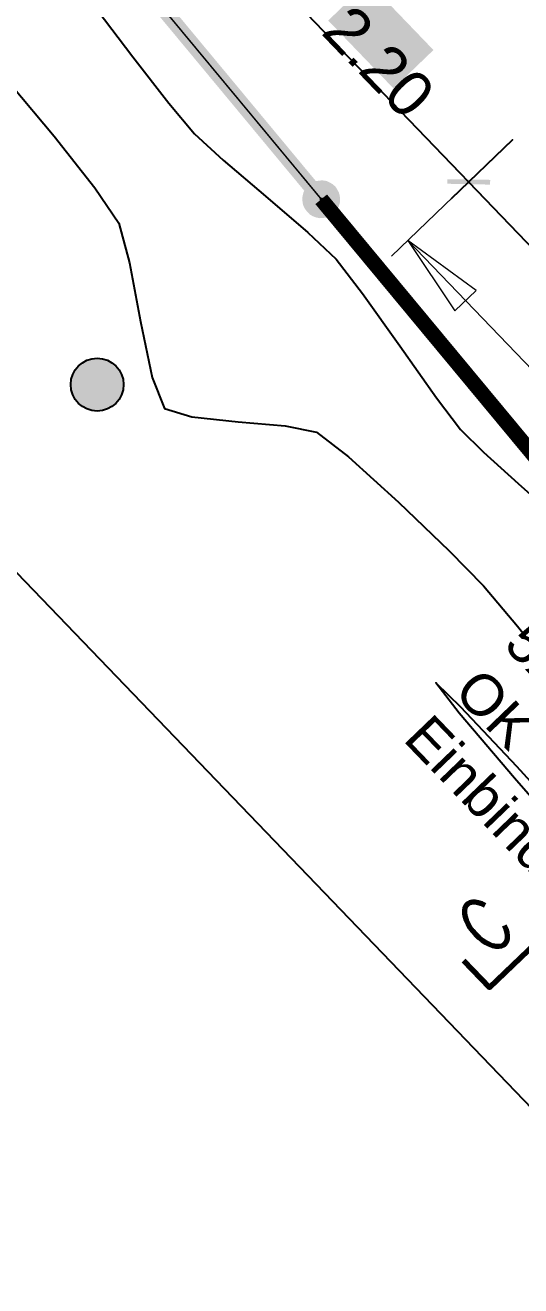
# Model space of a CAD drawing. Header units: metres. Extents: x 2687650.8 to 2687727.1, y 1234407.3 to 1234484.3.
# Drawn here: x 2687661.21 to 2687664.48, y 1234437.87 to 1234446.2 of the extents above; entities that cross this region are included whole.
import ezdxf

# ---------------------------------------------------------------- set-up
doc = ezdxf.new("R2010")
doc.units = ezdxf.units.M
for name, color, linetype in [('PDF_0', 7, 'Continuous'), ('PDF_A-GEFAELLE', 7, 'Continuous'), ('PDF_A__BEML', 7, 'Continuous'), ('PDF_A__RAND', 7, 'Continuous'), ('PDF_AV_01611-Parzelle', 7, 'Continuous'), ('PDF_E_BETON', 7, 'Continuous'), ('PDF_Text', 7, 'Continuous')]:
    doc.layers.add(name, color=color, linetype=linetype)
for name, color, linetype, true_color in [('PDF_060-Kataster_Hauptinfo.060', 7, 'Continuous', 0x7f7f7f), ('PDF_062_Bauten.062 Bauteilschraffuren', 7, 'Continuous', 0x7f7f7f), ('PDF_3D_Kurven-Nebenhoehen', 7, 'Continuous', 0xdda500), ('PDF_AV_01651-GP-Markstein', 7, 'Continuous', 0xfdfdfd), ('PDF_AV_01657-GP-Unversichert', 7, 'Continuous', 0xfdfdfd)]:
    doc.layers.add(name, color=color, linetype=linetype, true_color=true_color)
doc.styles.add('PDF Arial', font='arial.ttf')

# ---------------------------------------------------------------- blocks, each defined once
blk = doc.blocks.new('A$C1c84ec86')
at = {"layer": 'PDF_0', "transparency": 33554559}
blk.add_hatch(color=256, dxfattribs=at).paths.add_polyline_path([(1510.06, 383.34), (1529.95, 403.23), (1527.84, 405.56), (1507.94, 385.45)])
at = {"layer": 'PDF_A__BEML', "true_color": 0xffffff, "transparency": 33554559}
blk.add_hatch(color=7, dxfattribs=at).paths.add_polyline_path([(1377.76, 437.95), (1377.76, 401.33), (1439.99, 401.33), (1439.99, 437.95)])
at = {"layer": 'PDF_AV_01611-Parzelle', "transparency": 33554559}
blk.add_hatch(color=256, dxfattribs=at).paths.add_polyline_path([(465.46, 393.71), (464.83, 383.76), (1459.26, 311.16), (1460.1, 321.1)])
at = {"layer": 'PDF_AV_01651-GP-Markstein', "transparency": 33554559}
blk.add_hatch(color=256, dxfattribs=at).paths.add_polyline_path([(1433.86, 137.8), (1431.53, 135.47), (1429.83, 132.72), (1428.56, 129.75), (1427.93, 126.58), (1427.72, 123.4), (1428.35, 120.23), (1429.41, 117.05), (1431.1, 114.3), (1433.22, 111.97), (1435.76, 109.86), (1438.51, 108.38), (1441.69, 107.53), (1444.86, 107.11), (1448.04, 107.32), (1451.21, 108.16), (1454.18, 109.43), (1456.72, 111.34), (1459.04, 113.67), (1460.74, 116.42), (1462.01, 119.38), (1462.64, 122.56), (1462.64, 125.73), (1462.22, 128.91), (1461.16, 131.87), (1459.47, 134.62), (1457.35, 137.16), (1454.81, 139.07), (1452.06, 140.76), (1448.88, 141.61), (1445.71, 142.03), (1442.53, 141.82), (1439.36, 140.97), (1436.4, 139.7)])
at = {"layer": 'PDF_AV_01657-GP-Unversichert', "transparency": 33554559}
blk.add_hatch(color=256, dxfattribs=at).paths.add_polyline_path([(1451.42, 325.55), (1449.94, 323.86), (1448.67, 321.95), (1447.83, 319.83), (1447.19, 317.72), (1447.19, 315.39), (1447.61, 313.06), (1448.25, 310.94), (1449.52, 308.83), (1451, 307.13), (1452.91, 305.65), (1454.81, 304.59), (1457.14, 303.96), (1459.26, 303.75), (1461.58, 303.75), (1463.91, 304.38), (1466.03, 305.44), (1467.93, 306.71), (1469.42, 308.4), (1470.69, 310.31), (1471.53, 312.43), (1472.17, 314.75), (1472.17, 316.87), (1471.74, 319.2), (1471.11, 321.32), (1469.84, 323.43), (1468.36, 325.13), (1466.45, 326.61), (1464.55, 327.67), (1462.22, 328.3), (1460.1, 328.72), (1457.77, 328.51), (1455.45, 327.88), (1453.33, 327.03)])
at = {"layer": 'PDF_060-Kataster_Hauptinfo.060', "lineweight": 18}
blk.add_lwpolyline([(643.69, 2809.29), (483.03, 548.44), (465.04, 388.84), (1459.68, 316.24), (3414.46, 173.36), (3333.6, 2121.15)], dxfattribs=at)
at = {"layer": 'PDF_062_Bauten.062 Bauteilschraffuren', "lineweight": 18}
blk.add_lwpolyline([(3332.75, 2138.08), (3333.6, 2121.57), (3358.36, 1523.6), (3376.14, 1092.22), (3376.35, 1092.22), (3414.46, 173.57), (465.04, 388.84), (483.03, 548.65), (515.84, 1009.24), (643.69, 2809.29), (760.11, 2801.88), (1044.17, 2801.88), (2574.76, 2801.88)], dxfattribs=at)
at = {"layer": 'PDF_3D_Kurven-Nebenhoehen', "lineweight": 25}
for points in [[(1266.85, 296.13), (1305.58, 291.68), (1344.11, 287.66), (1370.57, 285.76), (1396.18, 287.45), (1432.8, 291.05), (1469.42, 294.65), (1495.03, 295.92), (1523.39, 292.74), (1565.51, 286.39), (1607, 280.04), (1633.04, 277.08), (1654.42, 277.71), (1685.11, 279.83), (1715.17, 282.16)], [(1263.25, 220.98), (1307.28, 217.81), (1350.46, 213.58), (1378.4, 208.71), (1402.1, 195.8), (1435.13, 174.2), (1467.09, 154.1), (1487.62, 145.63), (1504.13, 154.94), (1527.63, 174.63), (1551.12, 195.16), (1568.48, 207.23), (1594.94, 211.25), (1639.39, 214.21), (1685.74, 216.12), (1718.13, 216.54), (1752.84, 214.21), (1804.28, 209.55)], [(1917.1, 138.64), (1913.71, 138.86), (1901.44, 139.49), (1872.44, 140.76), (1823.96, 143.09), (1767.66, 146.48), (1742.47, 149.23), (1765.12, 150.07), (1819.1, 149.44), (1884.08, 147.75), (1939.96, 146.05), (1966.21, 145.21), (1979.33, 144.15), (1997.11, 142.45), (2010.23, 141.18), (2041.77, 138.64), (2123.27, 132.08), (2242.44, 122.35), (2386.8, 110.49), (2543.64, 97.79), (2700.7, 84.88), (2845.49, 73.24)]]:
    blk.add_lwpolyline(points, dxfattribs=at)
at = {"layer": 'PDF_A-GEFAELLE', "lineweight": 18}
blk.add_lwpolyline([(1573.98, 328.72), (1573.98, 348.2), (1518.95, 338.46)], close=True, dxfattribs=at)
at = {"layer": 'PDF_A__BEML', "lineweight": 25}
blk.add_lwpolyline([(1518.95, 378.47), (1518.95, 434.35)], close=True, dxfattribs=at)
for points in [[(1282.93, 394.34), (1535.03, 394.34)], [(1502.86, 394.34), (1754.96, 394.34)]]:
    blk.add_lwpolyline(points, dxfattribs=at)
at = {"layer": 'PDF_A__RAND', "lineweight": 25}
blk.add_lwpolyline([(6283.01, 4455.03), (6300.16, 4455.03), (0, 4455.03), (0, 0), (6300.16, 0), (6300.16, 4455.03), (6300.16, 4430.05)], dxfattribs=at)
at = {"layer": 'PDF_AV_01611-Parzelle', "lineweight": 0}
blk.add_lwpolyline([(1459.68, 316.13, 10, 10, 0), (3414.46, 173.46, 10, 10, 0), (3332.64, 2138.72, 10, 10, 0)], format="xyseb", dxfattribs=at)
at = {"layer": 'PDF_AV_01651-GP-Markstein', "color": 7, "lineweight": 25}
blk.add_circle((1445.39, 124.57), 17.46, dxfattribs=at)
at = {"layer": 'PDF_AV_01657-GP-Unversichert', "color": 7, "lineweight": 25}
blk.add_circle((1459.78, 316.34), 0.529, dxfattribs=at)
at = {"layer": 'PDF_E_BETON', "lineweight": 18}
for points in [[(1518.95, 388.42), (1518.95, 323.43)], [(1518.95, 338.46), (2398.86, 338.46)]]:
    blk.add_lwpolyline(points, dxfattribs=at)
at = {"layer": 'PDF_Text', "lineweight": 70}
blk.add_lwpolyline([(1887.25, 35.35), (1912.23, 35.35), (1912.23, 85.3)], dxfattribs=at)
blk.add_ellipse((1880.39, 62.67), major_axis=(-18.03, 0.01), ratio=0.531681, start_param=5.249807, end_param=10.460987, dxfattribs=at)
at = {"layer": 'PDF_Text', "attachment_point": 7, "style": 'PDF Arial'}
for s, insert, char_height in [('2.20', (1379.88, 391.3), 30.001), ('5x Rühlwandträger HEB 240, L=10.50m', (1755.38, 189.72), 27.0014), ('OK Träger 481.00 M.ü.M', (1754.96, 144.21), 27.0014), ('Einbindetiefe Trägerfuss min. 2.50m', (1754.11, 98.91), 27.0014)]:
    blk.add_mtext(s, dxfattribs=dict(at, insert=insert, char_height=char_height))

msp = doc.modelspace()

# ---------------------------------------------------------------- block references
at = {"xscale": 0.01, "yscale": 0.01, "zscale": 0.01, "rotation": 313.8734409291175}
msp.add_blockref('A$C1c84ec86', (2687650.7677, 1234453.3784), dxfattribs=at)

doc.saveas('drawing.dxf')
